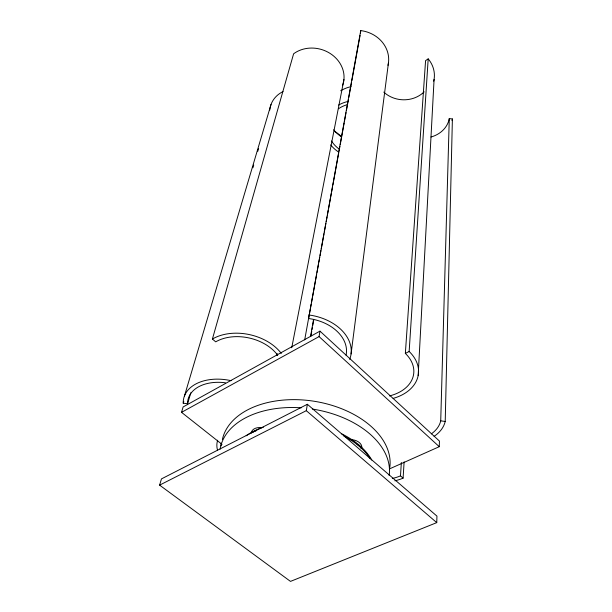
<?xml version="1.0" encoding="UTF-8"?>
<svg xmlns="http://www.w3.org/2000/svg" width="612" height="612" viewBox="0 0 612 612"><rect width="100%" height="100%" fill="white"/><g stroke="black" fill="none" stroke-linecap="round" stroke-linejoin="round"><path stroke-width="0.92" d="M434.099 436.356A43.398 29.101 5 0 0 445.215 421.454L452.39 118.957L449.277 118.575A26.905 23.248 1.1 0 1 430.97 137.019M436.754 522.625L436.945 516.115L307.369 404.28L161.453 478.898L159.61 485.132L290.486 581.4L436.754 522.625L306.306 410.675L307.369 404.28M389.538 468.884L439.271 446.691L439.439 441.061L319.977 331.138L183.126 406.942L181.535 412.343L222.034 444.366M431.338 433.87A38.862 26.056 5 0 0 440.724 420.857L449.277 118.575M418.157 375.607L434.084 79.438M394.839 480.818A41.517 26.729 6.2 0 0 403.101 478.125L404.119 461.899M403.101 478.125L400.485 475.853L401.357 462.504M393.133 398.404A45.036 31.503 6.4 0 0 409.153 351.472L428.193 58.859L425.577 60.642L405.351 353.415A40.331 28.206 6.4 0 1 389.431 395.926M387.977 65.339A30.967 27.846 11.1 0 0 360.743 30.6L308.593 318.531A40.69 28.81 10 0 1 346.04 355.182M360.422 33.606L360.743 30.6M351.066 353.95L388.475 62.661M181.535 412.343L319.066 336.592L319.977 331.138M310.552 336.493L313.535 319.548M310.911 335.98L311.738 331.283M312.066 329.401L312.395 327.527M312.732 325.645L313.719 320.007M304.684 339.889L311.179 304.187M311.5 302.55L312.38 297.608M312.701 295.963L316.649 274.115M316.978 272.455L318.531 263.78M318.86 262.112L319.732 257.201M320.053 255.533L320.925 250.629M321.254 248.946L324 233.715M324.329 232.025L325.882 223.38M326.211 221.674L327.076 216.801M327.412 215.095L328.277 210.222M328.606 208.508L331.352 193.315M331.689 191.587L332.546 186.737M332.882 185L338.704 152.908M339.04 151.149L339.897 146.337M340.241 144.57L344.173 122.943M344.518 121.061L346.055 112.593M346.4 110.718L347.249 106.014M347.593 104.132L348.45 99.435M348.794 97.553L351.525 82.505M351.869 80.623L360.078 35.488M291.74 347.738L343.944 79.491M276.853 355.473L277.244 353.606M277.695 355.274A39.757 27.326 12.8 0 0 215.692 341.848L212.402 339.04L293.607 53.795A30.516 26.836 16.8 0 1 330.312 53.558A30.516 26.836 16.8 0 1 342.559 85.466M183.768 401.35L183.225 403.178L187.593 403.759L190.799 392.759M252.909 167.772L253.72 165.026M257.79 151.286L258.601 148.54M184.457 395.972L271.009 104.507M405.351 353.415L409.153 351.472M159.61 485.132L306.306 410.675M440.724 420.857L445.215 421.454M319.066 336.592L439.271 446.691M357.148 444.35A10.412 6.732 7.3 0 1 361.179 448.481M251.325 433.059A10.358 6.701 11.1 0 1 261.905 427.643M252.687 432.409A10.389 6.701 11 0 1 256.068 430.856M343.99 436.096A73.348 46.061 9.1 0 1 370.176 458.61M246.177 435.775A73.272 46.061 9.1 0 1 263.367 427.23M341.603 433.809A73.272 46.061 9.1 0 1 371.744 460.048M349.72 439.592A10.381 6.732 7.3 0 1 361.776 447.808M222.386 439.493A84.892 54.185 9.1 0 1 315.402 401.457A84.892 54.185 9.1 0 1 389.775 467.583M220.113 449.147A85.55 54.154 9.1 0 1 301.234 407.822M312.464 409.076A85.55 54.154 9.1 0 1 389.163 475.578M183.225 403.178A42.503 27.93 12.9 0 1 231.068 380.679M269.785 110.045A29.606 25.237 16.2 0 1 283.035 91.563M187.593 403.759A38.066 25.008 12.9 0 1 225.407 382.791M333.67 129.759A32.903 28.42 9.1 0 0 341.611 136.935A28.795 24.029 12.6 0 0 334.397 131.289M340.7 90.775A32.903 28.42 9.1 0 1 351.066 86.644M308.907 314.989A45.433 32.168 10 0 1 349.674 359.389M338.834 152.189A33.637 28.718 9.1 0 1 330.709 144.922M338.612 105.05A33.637 28.718 9.1 0 1 347.914 101.47M339.002 148.953A30.393 25.949 9.1 0 1 331.497 140.967M338.467 108.76A30.393 25.949 9.1 0 1 347.616 104.583M400.485 475.853A37.179 23.929 6.2 0 1 392.292 478.446M452.39 118.957A30.042 25.964 1.1 0 1 452.016 120.618M217.597 450.463A40.905 26.018 11 0 1 217.658 440.204M221.062 445.819A36.628 23.294 11 0 1 221.315 443.21M424.154 91.831A27.578 24.572 3.2 0 1 383.785 92.091M428.193 58.859A30.799 27.441 3.2 0 1 433.724 81.189M212.402 339.04A44.401 30.523 12.8 0 1 281.298 353.43"/></g></svg>
